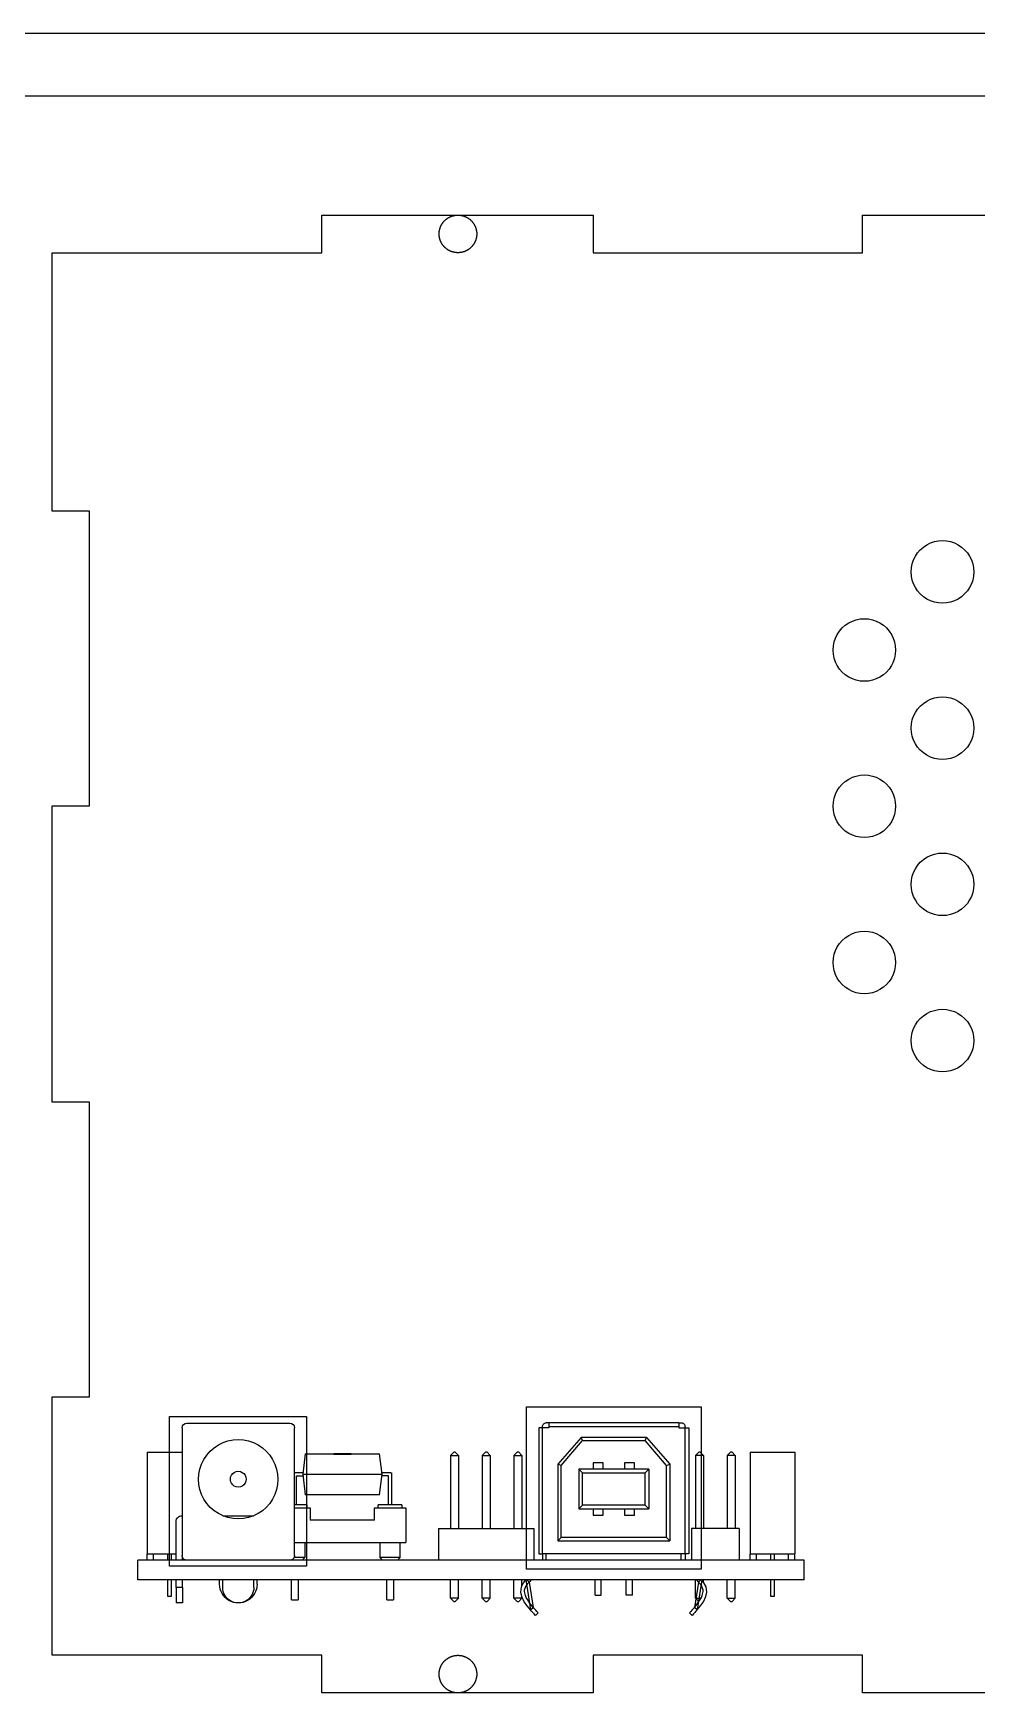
# Model space of a CAD drawing. Extents: x 0 to 808, y 79 to 394.
# Drawn here: x 269 to 329.2, y 287.9 to 394 of the extents above; entities that cross this region are included whole.
import ezdxf

# ---------------------------------------------------------------- set-up
doc = ezdxf.new("R2010")
doc.units = 0
for name, color, linetype in [('Components', 7, 'CONTINUOUS'), ('Design_Template', 7, 'CONTINUOUS'), ('Your_Design', 7, 'CONTINUOUS')]:
    doc.layers.add(name, color=color, linetype=linetype)

msp = doc.modelspace()

# ---------------------------------------------------------------- linework, layer by layer
at = {"layer": 'Components', "color": 7}
for points in [[(278.488972, 304.910611), (278.488972, 296.763524)], [(278.792967, 305.214607), (285.359276, 305.214607)], [(285.663272, 296.763524), (285.663272, 304.910611)], [(301.503236, 304.917164), (301.263867, 304.917164), (301.263867, 296.858483), (301.503236, 296.858483)], [(301.90218, 304.996946), (301.90218, 304.917164), (301.503236, 304.917164)], [(301.503236, 304.917164), (301.503236, 304.996946)], [(301.503236, 296.858483), (301.503236, 304.917164)], [(301.90218, 305.236314), (301.742602, 305.236314)], [(310.200226, 305.236314), (301.90218, 305.236314)], [(301.90218, 305.236314), (301.90218, 304.996946)], [(301.90218, 304.996946), (310.200226, 304.996946)], [(310.200226, 305.236314), (310.200226, 304.996946)], [(310.200226, 305.236314), (310.359804, 305.236314)], [(310.200226, 304.996946), (310.200226, 304.917164)], [(310.200226, 304.917164), (310.59917, 304.917164)], [(310.59917, 304.917164), (310.59917, 304.996946)], [(310.59917, 296.858483), (310.59917, 304.917164)], [(310.59917, 304.917164), (310.838539, 304.917164)], [(310.838539, 304.917164), (310.838539, 296.858483)], [(282.076122, 304.160755), (282.076122, 304.160755)], [(302.680121, 302.507536), (304.056481, 304.103311), (303.965108, 304.3028), (302.48065, 302.581688)], [(304.056481, 304.103311), (308.045925, 304.103311), (308.137297, 304.3028), (303.965108, 304.3028)], [(309.422285, 302.507536), (308.045925, 304.103311)], [(308.137297, 304.3028), (309.621756, 302.581688)], [(276.259669, 303.350099), (276.259669, 296.864856)], [(276.259669, 303.350099), (278.488972, 303.350099)], [(286.351944, 303.260747), (286.190198, 301.943432)], [(286.351944, 303.260747), (288.167977, 303.260747)], [(289.279016, 303.260747), (288.167977, 303.260747)], [(289.278548, 303.216251), (288.168445, 303.216251)], [(289.279016, 303.260747), (291.095049, 303.260747)], [(291.256795, 301.943432), (291.095049, 303.260747)], [(295.928804, 303.350099), (295.827472, 303.350099), (295.624809, 303.147436)], [(295.624809, 303.147436), (296.131468, 303.147436)], [(295.624809, 303.147436), (295.624809, 298.486167)], [(295.928804, 303.350099), (296.131468, 303.147436)], [(296.131468, 303.147436), (296.131468, 298.486167)], [(297.955443, 303.350099), (297.854111, 303.350099), (297.651447, 303.147436)], [(297.651447, 303.147436), (298.158107, 303.147436)], [(297.651447, 303.147436), (297.651447, 298.486167)], [(297.955443, 303.350099), (298.158107, 303.147436), (298.158107, 298.486167)], [(299.88075, 303.350099), (299.678086, 303.147436)], [(299.678086, 303.147436), (300.184745, 303.147436)], [(299.678086, 303.147436), (299.678086, 298.486167)], [(299.982081, 303.350099), (299.88075, 303.350099)], [(299.982081, 303.350099), (300.184745, 303.147436)], [(300.184745, 303.147436), (300.184745, 298.486167)], [(302.680121, 297.89574), (302.680121, 302.507536), (302.48065, 302.581688), (302.48065, 297.696273), (302.680121, 297.89574)], [(305.372999, 302.268167), (305.372999, 302.667122), (304.734686, 302.667122), (304.734686, 302.268167)], [(307.36772, 302.667122), (306.72941, 302.667122), (306.72941, 302.268167)], [(307.36772, 302.268167), (307.36772, 302.667122)], [(309.422285, 302.507536), (309.621756, 302.581688)], [(309.422285, 297.89574), (309.422285, 302.507536)], [(309.621756, 302.581688), (309.621756, 297.696273)], [(311.472514, 303.350099), (311.26985, 303.147436)], [(311.77651, 303.147436), (311.26985, 303.147436), (311.26985, 298.486167)], [(311.573846, 303.350099), (311.472514, 303.350099)], [(311.573846, 303.350099), (311.77651, 303.147436)], [(311.77651, 303.147436), (311.77651, 298.486167)], [(313.499153, 303.350099), (313.296489, 303.147436)], [(313.803148, 303.147436), (313.296489, 303.147436)], [(313.296489, 303.147436), (313.296489, 298.486167)], [(313.600484, 303.350099), (313.499153, 303.350099)], [(313.600484, 303.350099), (313.803148, 303.147436)], [(313.803148, 303.147436), (313.803148, 298.486167)], [(314.765802, 303.350099), (314.765802, 296.864856), (317.603096, 296.864856)], [(314.765802, 303.350099), (317.603096, 303.350099)], [(317.603096, 303.350099), (317.603096, 296.864856)], [(282.076122, 302.134116), (282.076122, 302.134116)], [(286.202639, 302.044764), (285.663272, 302.044764)], [(285.78487, 301.8421), (286.202639, 301.8421)], [(285.78487, 300.00216), (285.78487, 301.8421)], [(286.190198, 301.943432), (291.256795, 301.943432)], [(286.190198, 301.943432), (286.351944, 300.626117)], [(291.095049, 300.626117), (291.256795, 301.943432)], [(291.81412, 302.044764), (291.244353, 302.044764)], [(291.662122, 301.8421), (291.244353, 301.8421)], [(291.662122, 300.00216), (291.662122, 301.8421)], [(291.864786, 301.994098), (291.864786, 300.00216)], [(304.056481, 302.028799), (303.817112, 302.268167)], [(308.285292, 302.268167), (303.817112, 302.268167)], [(303.817112, 302.268167), (303.817112, 299.730883)], [(304.056481, 299.970252), (304.056481, 302.028799)], [(304.056481, 302.028799), (308.045925, 302.028799)], [(308.045925, 302.028799), (308.285292, 302.268167)], [(308.045925, 299.970252), (308.045925, 302.028799)], [(308.285292, 302.268167), (308.285292, 299.730883)], [(291.095049, 300.626117), (286.351944, 300.626117)], [(286.441533, 300.00216), (285.663272, 300.00216)], [(285.663272, 299.802694), (286.664943, 299.802694)], [(286.441533, 300.00216), (286.441533, 299.802694)], [(286.664943, 299.802694), (286.664943, 299.004806)], [(290.78205, 299.802694), (292.776773, 299.802694)], [(290.78205, 299.004806), (290.78205, 299.802694)], [(291.00546, 299.802694), (291.00546, 300.00216)], [(292.521449, 300.00216), (291.00546, 300.00216)], [(292.521449, 300.00216), (292.521449, 299.802694)], [(292.776773, 299.802694), (292.776773, 297.576589)], [(303.817112, 299.730883), (304.056481, 299.970252)], [(303.817112, 299.730883), (308.285292, 299.730883), (308.045925, 299.970252)], [(308.045925, 299.970252), (304.056481, 299.970252)], [(304.734686, 299.730883), (304.734686, 299.331928)], [(304.734686, 299.331928), (305.372999, 299.331928)], [(305.372999, 299.331928), (305.372999, 299.730883)], [(306.72941, 299.730883), (306.72941, 299.331928), (307.36772, 299.331928), (307.36772, 299.730883)], [(278.10391, 296.459528), (278.10391, 298.932027)], [(278.468705, 299.296822), (278.488972, 299.296822)], [(281.083276, 299.296822), (283.068968, 299.296822)], [(290.78205, 299.004806), (286.664943, 299.004806)], [(294.864819, 298.486167), (294.864819, 296.459528)], [(294.864819, 298.486167), (300.944735, 298.486167)], [(300.944735, 298.486167), (300.944735, 296.459528)], [(311.01652, 298.486167), (311.01652, 296.459528)], [(314.056478, 298.486167), (311.01652, 298.486167)], [(314.056478, 298.486167), (314.056478, 296.459528)], [(285.663272, 297.576589), (292.776773, 297.576589)], [(286.320043, 297.576589), (286.320043, 296.619115)], [(291.126948, 296.619115), (291.126948, 297.576589)], [(292.399958, 297.576589), (292.399958, 296.619115)], [(302.48065, 297.696273), (309.621756, 297.696273), (309.422285, 297.89574), (302.680121, 297.89574)], [(275.651678, 295.192879), (275.651678, 296.459528)], [(278.792967, 296.459528), (275.651678, 296.459528)], [(276.259669, 296.864856), (278.10391, 296.864856)], [(276.259669, 296.459528), (276.259669, 296.864856)], [(276.664997, 296.459528), (276.664997, 296.864856)], [(277.576984, 296.459528), (277.576984, 296.864856)], [(277.779648, 296.864856), (277.779648, 296.459528)], [(278.509238, 296.459528), (278.509238, 296.654401)], [(278.691636, 296.459528), (278.691636, 296.476867)], [(285.359276, 296.459528), (278.792967, 296.459528)], [(301.742602, 296.459528), (285.359276, 296.459528)], [(286.320043, 296.619115), (285.626777, 296.619115)], [(286.320043, 296.619115), (286.160465, 296.459528)], [(291.286525, 296.459528), (291.126948, 296.619115)], [(292.399958, 296.619115), (291.126948, 296.619115)], [(292.399958, 296.619115), (292.240381, 296.459528)], [(310.59917, 296.858483), (301.503236, 296.858483)], [(301.503236, 296.858483), (301.503236, 296.462726)], [(310.359804, 296.459528), (301.742602, 296.459528), (301.742602, 296.858483)], [(310.359804, 296.459528), (310.359804, 296.858483)], [(318.211087, 296.459528), (310.359804, 296.459528)], [(310.838539, 296.858483), (310.59917, 296.858483)], [(310.59917, 296.858483), (310.59917, 296.462726)], [(314.765802, 296.459528), (314.765802, 296.864856)], [(315.171129, 296.459528), (315.171129, 296.864856)], [(316.083117, 296.459528), (316.083117, 296.864856)], [(316.285781, 296.864856), (316.285781, 296.459528)], [(317.197768, 296.459528), (317.197768, 296.864856)], [(317.603096, 296.459528), (317.603096, 296.864856)], [(318.211087, 295.192879), (318.211087, 296.459528)], [(318.211087, 295.192879), (275.651678, 295.192879)], [(277.779648, 294.128894), (277.576984, 294.128894), (277.576984, 295.192879)], [(277.779648, 295.192879), (277.779648, 294.128894)], [(278.10391, 294.716619), (278.10391, 295.192879)], [(278.509238, 294.716619), (278.509238, 295.192879)], [(280.880405, 294.919283), (280.880405, 295.192879)], [(281.083067, 294.716619), (281.083067, 295.192879)], [(283.069175, 294.716619), (283.069175, 295.192879)], [(283.271839, 294.919283), (283.271839, 295.192879)], [(285.472097, 293.922244), (285.472097, 295.192879)], [(285.894978, 295.192879), (285.894978, 293.922244)], [(291.552013, 293.922244), (291.552013, 295.192879)], [(291.974896, 295.192879), (291.974896, 293.922244)], [(295.624809, 294.027562), (295.624809, 295.192879)], [(296.131468, 294.027562), (296.131468, 295.192879)], [(298.158107, 294.027562), (297.651447, 294.027562), (297.651447, 295.192879)], [(298.158107, 294.027562), (298.158107, 295.192879)], [(299.678086, 294.027562), (299.678086, 295.192879)], [(300.727394, 293.28597), (300.524081, 293.534774), (300.334908, 293.807019), (300.176931, 294.127633), (300.113423, 294.422036), (300.156854, 294.74605), (300.294567, 295.012036), (300.44048, 295.192879), (300.727394, 293.28597), (300.727394, 293.28597)], [(300.184745, 294.799937), (300.184745, 295.192879)], [(300.494639, 295.192879), (300.640113, 295.059842)], [(300.775047, 295.192879), (300.640113, 295.059842)], [(304.854368, 294.225452), (304.854368, 295.192879)], [(305.253314, 294.225452), (305.253314, 295.192879)], [(306.849092, 294.225452), (306.849092, 295.192879)], [(307.248035, 294.225452), (307.248035, 295.192879)], [(311.26985, 294.027562), (311.26985, 295.192879)], [(311.327357, 295.192879), (311.462291, 295.059842)], [(311.375012, 293.28597), (311.578325, 293.534774), (311.767498, 293.807019), (311.925474, 294.127633), (311.988983, 294.422036), (311.945552, 294.74605), (311.807839, 295.012036), (311.661926, 295.192879), (311.375012, 293.28597), (311.375012, 293.28597)], [(311.607767, 295.192879), (311.462291, 295.059842)], [(311.77651, 295.050879), (311.77651, 295.192879)], [(313.296489, 294.027562), (313.296489, 295.192879)], [(313.803148, 294.027562), (313.803148, 295.192879)], [(316.285781, 294.128894), (316.083117, 294.128894), (316.083117, 295.192879)], [(316.285781, 295.192879), (316.285781, 294.128894)], [(278.509238, 294.716619), (278.10391, 294.716619)], [(278.10391, 294.716619), (278.10391, 293.723566)], [(278.509238, 294.716619), (278.509238, 293.723566)], [(296.131468, 294.027562), (295.624809, 294.027562)], [(295.827472, 293.824898), (295.624809, 294.027562)], [(295.827472, 293.824898), (295.928804, 293.824898), (296.131468, 294.027562)], [(297.854111, 293.824898), (297.651447, 294.027562)], [(297.955443, 293.824898), (298.158107, 294.027562)], [(300.184745, 294.027562), (299.678086, 294.027562)], [(299.88075, 293.824898), (299.678086, 294.027562)], [(299.88075, 293.824898), (299.982081, 293.824898), (300.184745, 294.027562)], [(300.184745, 294.027562), (300.184745, 294.11178)], [(300.909061, 293.441841), (300.760554, 293.621063), (300.635035, 293.787428), (300.533739, 293.940754), (300.456533, 294.08111), (300.402183, 294.208608), (300.351709, 294.44863), (300.357091, 294.561041), (300.38327, 294.668363), (300.463264, 294.832858), (300.640122, 295.059842), (300.90907, 293.441841), (300.909061, 293.441841)], [(304.854368, 294.225452), (305.253314, 294.225452)], [(307.248035, 294.225452), (306.849092, 294.225452)], [(311.193345, 293.441841), (311.341852, 293.621063), (311.467371, 293.787428), (311.568667, 293.940754), (311.645873, 294.08111), (311.70022, 294.208608), (311.750697, 294.44863), (311.745315, 294.561041), (311.719136, 294.668363), (311.639142, 294.832858), (311.462282, 295.059842), (311.193336, 293.441841), (311.193345, 293.441841)], [(311.26985, 294.027562), (311.616421, 294.027562)], [(311.472514, 293.824898), (311.26985, 294.027562)], [(313.296489, 294.027562), (313.803148, 294.027562)], [(313.499153, 293.824898), (313.296489, 294.027562)], [(313.600484, 293.824898), (313.803148, 294.027562)], [(278.509238, 293.723566), (278.10391, 293.723566)], [(285.472097, 293.922244), (285.894978, 293.922244)], [(291.552013, 293.922244), (291.974896, 293.922244)], [(297.854111, 293.824898), (297.955443, 293.824898)], [(300.727394, 293.28597), (300.909061, 293.441841)], [(301.042574, 292.931759), (301.219984, 293.092449)], [(311.059832, 292.931759), (310.882422, 293.092449)], [(311.375012, 293.28597), (311.193345, 293.441841)], [(313.499153, 293.824898), (313.600484, 293.824898)]]:
    msp.add_lwpolyline(points, dxfattribs=at)
for points in [[(278.488972, 304.910611), (278.488972, 305.078503), (278.625075, 305.214607), (278.792967, 305.214607)], [(285.359276, 305.214607), (285.527169, 305.214607), (285.663272, 305.078503), (285.663272, 304.910611)], [(301.503234, 304.996946), (301.503233, 305.06043), (301.528452, 305.121315), (301.573342, 305.166206)], [(301.573342, 305.166206), (301.618233, 305.211096), (301.679117, 305.236315), (301.742602, 305.236314)], [(310.359804, 305.236314), (310.423288, 305.236314), (310.484172, 305.211095), (310.529062, 305.166205)], [(310.529062, 305.166205), (310.573952, 305.121314), (310.599171, 305.06043), (310.59917, 304.996946)], [(279.882221, 302.894106), (280.334751, 303.677911), (281.171062, 304.160755), (282.076122, 304.160755)], [(282.076122, 304.160755), (282.981182, 304.160755), (283.817492, 303.677911), (284.270023, 302.894106)], [(279.882221, 300.360808), (279.429691, 301.144613), (279.429691, 302.110301), (279.882221, 302.894106)], [(284.270023, 302.894106), (284.722553, 302.110301), (284.722553, 301.144613), (284.270023, 300.360808)], [(288.168443, 303.216251), (288.168284, 303.231077), (288.168134, 303.245909), (288.167992, 303.260747)], [(289.279016, 303.260747), (289.278875, 303.245909), (289.278725, 303.231077), (289.278566, 303.216251)], [(281.637342, 301.374127), (281.546836, 301.530888), (281.546836, 301.724025), (281.637342, 301.880786)], [(281.637342, 301.880786), (281.727848, 302.037547), (281.89511, 302.134116), (282.076122, 302.134116)], [(282.076122, 302.134116), (282.257134, 302.134116), (282.424396, 302.037547), (282.514902, 301.880786)], [(282.514902, 301.880786), (282.605408, 301.724025), (282.605408, 301.530888), (282.514902, 301.374127)], [(291.81412, 302.044764), (291.827558, 302.044764), (291.840445, 302.039426), (291.849946, 302.029924)], [(291.849946, 302.029924), (291.859448, 302.020423), (291.864786, 302.007536), (291.864786, 301.994098)], [(282.076122, 301.120797), (281.89511, 301.120797), (281.727848, 301.217366), (281.637342, 301.374127)], [(282.514902, 301.374127), (282.424396, 301.217366), (282.257134, 301.120797), (282.076122, 301.120797)], [(282.076122, 299.094158), (281.171062, 299.094158), (280.334751, 299.577002), (279.882221, 300.360808)], [(284.270023, 300.360808), (283.817492, 299.577002), (282.981182, 299.094158), (282.076122, 299.094158)], [(278.10391, 298.932027), (278.10391, 299.028777), (278.142344, 299.121564), (278.210756, 299.189976)], [(278.210756, 299.189976), (278.279169, 299.258389), (278.371956, 299.296822), (278.468705, 299.296822)], [(278.57801, 296.548567), (278.521, 296.605577), (278.488972, 296.682899), (278.488972, 296.763524)], [(278.792967, 296.459528), (278.712343, 296.459528), (278.63502, 296.491556), (278.57801, 296.548567)], [(285.574234, 296.548567), (285.517224, 296.491556), (285.439901, 296.459528), (285.359276, 296.459528)], [(285.663272, 296.763524), (285.663272, 296.682899), (285.631244, 296.605577), (285.574234, 296.548567)], [(281.478264, 293.883762), (281.108308, 294.097356), (280.880405, 294.492095), (280.880405, 294.919283)], [(281.579595, 293.85661), (281.272344, 294.034002), (281.083069, 294.361836), (281.083069, 294.716619)], [(283.069175, 294.716619), (283.069175, 294.361836), (282.8799, 294.034002), (282.572648, 293.85661)], [(283.271839, 294.919283), (283.271839, 294.492095), (283.043936, 294.097356), (282.67398, 293.883762)], [(282.67398, 293.883762), (282.304024, 293.670168), (281.84822, 293.670168), (281.478264, 293.883762)], [(282.572648, 293.85661), (282.265397, 293.679218), (281.886847, 293.679218), (281.579595, 293.85661)], [(301.042574, 292.931759), (300.936212, 293.048664), (300.831146, 293.166742), (300.727394, 293.28597)], [(301.219984, 293.092449), (301.115023, 293.207731), (301.011375, 293.324203), (300.909061, 293.441841)], [(311.193345, 293.441841), (311.091031, 293.324203), (310.987383, 293.207731), (310.882422, 293.092449)], [(311.375012, 293.28597), (311.271259, 293.166744), (311.166192, 293.048666), (311.059832, 292.931759)]]:
    msp.add_open_spline(points, degree=3, dxfattribs=at)
at = {"layer": 'Design_Template', "color": 7}
for points in [[(0, 393.999955), (640.000018, 393.999955), (640.000018, 78.799982), (0, 78.799982), (0, 393.999955)], [(4, 389.999967), (636.000006, 389.999967), (636.000006, 82.799977), (4, 82.799977), (4, 389.999967)]]:
    msp.add_lwpolyline(points, dxfattribs=at)
at = {"layer": 'Your_Design', "color": 5}
for points in [[(270.185018, 379.979681), (287.412148, 379.979681), (287.412148, 382.379681), (304.729303, 382.379681), (304.729303, 379.979681), (321.926458, 379.979681), (321.926458, 382.379681), (339.243585, 382.379681)], [(297.300735, 381.179681), (297.300735, 381.179681), (297.300537, 381.158738), (297.300537, 381.137802), (297.300537, 381.116878), (297.297715, 381.095974), (297.294893, 381.075095), (297.29207, 381.054248), (297.289248, 381.033437), (297.286426, 381.012671), (297.283322, 380.991958), (297.279935, 380.971303), (297.275984, 380.950709), (297.27175, 380.930186), (297.267235, 380.909739), (297.262437, 380.889373), (297.257075, 380.869096), (297.25143, 380.848914), (297.245504, 380.828834), (297.239295, 380.808858), (297.232522, 380.788995), (297.225466, 380.769254), (297.218128, 380.749637), (297.210508, 380.730149), (297.202606, 380.7108), (297.194139, 380.691592), (297.18539, 380.672534), (297.176359, 380.65363), (297.167046, 380.634885), (297.15745, 380.616309), (297.147573, 380.597903), (297.13713, 380.579674), (297.126406, 380.561629), (297.115399, 380.543773), (297.10411, 380.526111), (297.092539, 380.508647), (297.080686, 380.491386), (297.06855, 380.474335), (297.056133, 380.457497), (297.043433, 380.440883), (297.03045, 380.424491), (297.017186, 380.408331), (297.003639, 380.392405), (296.98981, 380.37672), (296.975699, 380.361279), (296.961306, 380.346087), (296.94663, 380.331149), (296.931673, 380.316468), (296.916433, 380.302052), (296.90091, 380.287901), (296.885106, 380.274022), (296.869302, 380.260421), (296.853215, 380.247101), (296.836846, 380.234062), (296.820195, 380.221311), (296.803262, 380.208854), (296.786328, 380.19669), (296.769113, 380.184828), (296.751615, 380.173268), (296.733835, 380.162016), (296.716055, 380.151072), (296.697993, 380.140443), (296.679648, 380.130131), (296.661304, 380.120137), (296.642677, 380.110468), (296.62405, 380.101124), (296.605142, 380.09211), (296.586233, 380.083423), (296.567042, 380.075072), (296.547568, 380.067057), (296.528095, 380.05938), (296.508339, 380.052045), (296.488584, 380.045055), (296.468828, 380.038411), (296.44879, 380.032115), (296.428753, 380.026166), (296.408433, 380.020569), (296.388113, 380.015326), (296.367793, 380.010437), (296.347473, 380.005905), (296.32687, 380.001731), (296.306268, 379.997915), (296.285666, 379.994458), (296.265064, 379.991362), (296.244179, 379.988624), (296.223295, 379.986254), (296.20241, 379.98425), (296.181526, 379.982613), (296.160642, 379.981315), (296.139757, 379.980412), (296.118873, 379.979876), (296.097988, 379.979693), (296.077104, 379.979876), (296.056219, 379.980412), (296.035335, 379.981315), (296.01445, 379.982613), (295.993566, 379.98425), (295.972682, 379.986254), (295.951797, 379.988624), (295.930913, 379.991362), (295.91031, 379.994458), (295.889708, 379.997915), (295.869106, 380.001731), (295.848504, 380.005905), (295.828184, 380.010437), (295.807864, 380.015326), (295.787544, 380.020569), (295.767224, 380.026166), (295.747186, 380.032115), (295.727148, 380.038411), (295.707393, 380.045055), (295.687637, 380.052045), (295.667882, 380.05938), (295.648408, 380.067057), (295.628935, 380.075072), (295.609744, 380.083423), (295.590553, 380.09211), (295.571644, 380.101124), (295.553017, 380.110468), (295.53439, 380.120137), (295.516046, 380.130131), (295.497702, 380.140443), (295.479639, 380.151072), (295.461859, 380.162016), (295.444079, 380.173268), (295.426582, 380.184828), (295.409366, 380.19669), (295.392433, 380.208854), (295.375499, 380.221311), (295.358848, 380.234062), (295.342479, 380.247101), (295.326393, 380.260421), (295.310588, 380.274022), (295.294784, 380.287901), (295.279262, 380.302052), (295.264022, 380.316468), (295.249064, 380.331149), (295.234388, 380.346087), (295.219995, 380.361279), (295.205884, 380.37672), (295.192055, 380.392405), (295.178508, 380.408331), (295.165244, 380.424491), (295.152262, 380.440883), (295.139562, 380.457497), (295.127144, 380.474335), (295.115008, 380.491386), (295.103155, 380.508647), (295.091584, 380.526111), (295.080295, 380.543773), (295.069288, 380.561629), (295.058564, 380.579674), (295.048122, 380.597903), (295.038244, 380.616309), (295.028648, 380.634885), (295.019335, 380.65363), (295.010304, 380.672534), (295.001555, 380.691592), (294.993088, 380.7108), (294.985186, 380.730149), (294.977566, 380.749637), (294.970228, 380.769254), (294.963173, 380.788995), (294.956399, 380.808858), (294.95019, 380.828834), (294.944264, 380.848914), (294.938619, 380.869096), (294.933257, 380.889373), (294.928459, 380.909739), (294.923944, 380.930186), (294.91971, 380.950709), (294.915759, 380.971303), (294.912373, 380.991958), (294.909268, 381.012671), (294.906446, 381.033437), (294.903624, 381.054248), (294.900802, 381.075095), (294.897979, 381.095974), (294.897979, 381.116878), (294.897979, 381.137802), (294.897979, 381.158738), (294.89781, 381.179681), (294.897979, 381.200625), (294.897979, 381.22156), (294.897979, 381.242484), (294.897979, 381.263388), (294.900802, 381.284267), (294.903624, 381.305115), (294.906446, 381.325926), (294.909268, 381.346692), (294.912373, 381.367404), (294.915759, 381.38806), (294.91971, 381.408654), (294.923944, 381.429177), (294.928459, 381.449624), (294.933257, 381.469989), (294.938619, 381.490267), (294.944264, 381.510449), (294.95019, 381.530529), (294.956399, 381.550504), (294.963173, 381.570367), (294.970228, 381.590109), (294.977566, 381.609726), (294.985186, 381.629213), (294.993088, 381.648562), (295.001555, 381.667771), (295.010304, 381.686829), (295.019335, 381.705732), (295.028648, 381.724477), (295.038244, 381.743053), (295.048122, 381.76146), (295.058564, 381.779689), (295.069288, 381.797734), (295.080295, 381.81559), (295.091584, 381.833252), (295.103155, 381.850715), (295.115008, 381.867976), (295.127144, 381.885028), (295.139562, 381.901865), (295.152262, 381.91848), (295.165244, 381.934871), (295.178508, 381.951031), (295.192055, 381.966957), (295.205884, 381.982643), (295.219995, 381.998083), (295.234388, 382.013275), (295.249064, 382.028213), (295.264022, 382.042895), (295.279262, 382.057311), (295.294784, 382.071461), (295.310588, 382.085341), (295.326393, 382.098941), (295.342479, 382.112262), (295.358848, 382.125301), (295.375499, 382.138052), (295.392433, 382.150509), (295.409366, 382.162673), (295.426582, 382.174534), (295.444079, 382.186094), (295.461859, 382.197346), (295.479639, 382.208291), (295.497702, 382.218919), (295.516046, 382.229232), (295.53439, 382.239225), (295.553017, 382.248894), (295.571644, 382.258239), (295.590553, 382.267256), (295.609744, 382.275942), (295.628935, 382.284293), (295.648408, 382.292309), (295.667882, 382.299985), (295.687637, 382.30732), (295.707393, 382.314313), (295.727148, 382.320957), (295.747186, 382.327253), (295.767224, 382.333203), (295.787544, 382.338799), (295.807864, 382.344043), (295.828184, 382.348934), (295.848504, 382.353466), (295.869106, 382.35764), (295.889708, 382.361456), (295.91031, 382.364913), (295.930913, 382.368009), (295.951797, 382.370747), (295.972682, 382.373117), (295.993566, 382.375121), (296.01445, 382.376758), (296.035335, 382.378056), (296.056219, 382.378959), (296.077104, 382.379495), (296.097988, 382.379678), (296.118873, 382.379495), (296.139757, 382.378959), (296.160642, 382.378056), (296.181526, 382.376758), (296.20241, 382.375121), (296.223295, 382.373117), (296.244179, 382.370747), (296.265064, 382.368009), (296.285666, 382.364913), (296.306268, 382.361456), (296.32687, 382.35764), (296.347473, 382.353466), (296.367793, 382.348934), (296.388113, 382.344043), (296.408433, 382.338799), (296.428753, 382.333203), (296.44879, 382.327253), (296.468828, 382.320957), (296.488584, 382.314313), (296.508339, 382.30732), (296.528095, 382.299985), (296.547568, 382.292309), (296.567042, 382.284293), (296.586233, 382.275942), (296.605142, 382.267256), (296.62405, 382.258239), (296.642677, 382.248894), (296.661304, 382.239225), (296.679648, 382.229232), (296.697993, 382.218919), (296.716055, 382.208291), (296.733835, 382.197346), (296.751615, 382.186094), (296.769113, 382.174534), (296.786328, 382.162673), (296.803262, 382.150509), (296.820195, 382.138052), (296.836846, 382.125301), (296.853215, 382.112262), (296.869302, 382.098941), (296.885106, 382.085341), (296.90091, 382.071461), (296.916433, 382.057311), (296.931673, 382.042895), (296.94663, 382.028213), (296.961306, 382.013275), (296.975699, 381.998083), (296.98981, 381.982643), (297.003639, 381.966957), (297.017186, 381.951031), (297.03045, 381.934871), (297.043433, 381.91848), (297.056133, 381.901865), (297.06855, 381.885028), (297.080686, 381.867976), (297.092539, 381.850715), (297.10411, 381.833252), (297.115399, 381.81559), (297.126406, 381.797734), (297.13713, 381.779689), (297.147573, 381.76146), (297.15745, 381.743053), (297.167046, 381.724477), (297.176359, 381.705732), (297.18539, 381.686829), (297.194139, 381.667771), (297.202606, 381.648562), (297.210508, 381.629213), (297.218128, 381.609726), (297.225466, 381.590109), (297.232522, 381.570367), (297.239295, 381.550504), (297.245504, 381.530529), (297.25143, 381.510449), (297.257075, 381.490267), (297.262437, 381.469989), (297.267235, 381.449624), (297.27175, 381.429177), (297.275984, 381.408654), (297.279935, 381.38806), (297.283322, 381.367404), (297.286426, 381.346692), (297.289248, 381.325926), (297.29207, 381.305115), (297.294893, 381.284267), (297.297715, 381.263388), (297.300537, 381.242484), (297.300537, 381.22156), (297.300537, 381.200625), (297.300735, 381.179681)], [(339.243585, 287.97968), (321.926458, 287.97968), (321.926458, 290.379681), (304.729303, 290.379681), (304.729303, 287.97968), (287.412148, 287.97968), (287.412148, 290.379681), (270.185018, 290.379681), (270.185018, 306.889681), (272.585019, 306.889681), (272.585019, 325.709681), (270.185018, 325.709681), (270.185018, 344.649682), (272.585019, 344.649682), (272.585019, 363.469682), (270.185018, 363.469682), (270.185018, 379.979681)], [(329.031249, 359.589085), (329.031249, 359.589085)], [(324.041383, 354.599221), (324.041383, 354.599221)], [(329.031249, 349.609357), (329.031249, 349.609357)], [(324.041383, 344.619493), (324.041383, 344.619493)], [(329.031249, 339.629629), (329.031249, 339.629629)], [(324.041383, 334.639762), (324.041383, 334.639762)], [(329.031249, 329.649899), (329.031249, 329.649899)], [(300.468002, 306.262047), (311.638093, 306.262047), (311.638093, 295.892336), (300.468002, 295.892336), (300.468002, 306.262047)], [(277.67473, 305.644383), (286.432802, 305.644383), (286.432802, 296.074668), (277.67473, 296.074668), (277.67473, 305.644383)], [(297.300735, 289.17968), (297.300735, 289.17968), (297.300537, 289.158739), (297.300537, 289.137798), (297.300537, 289.116857), (297.297715, 289.095945), (297.294893, 289.07506), (297.29207, 289.054232), (297.289248, 289.033404), (297.286426, 289.012633), (297.283322, 288.991918), (297.279935, 288.971259), (297.275984, 288.950657), (297.27175, 288.930139), (297.267235, 288.909678), (297.262437, 288.889302), (297.257075, 288.869038), (297.25143, 288.848859), (297.245504, 288.828793), (297.239295, 288.808812), (297.232522, 288.788943), (297.225466, 288.769216), (297.218128, 288.749602), (297.210508, 288.730128), (297.202606, 288.710768), (297.194139, 288.691549), (297.18539, 288.672499), (297.176359, 288.65359), (297.167046, 288.63485), (297.15745, 288.61628), (297.147573, 288.597879), (297.13713, 288.579647), (297.126406, 288.561613), (297.115399, 288.543749), (297.10411, 288.526082), (297.092539, 288.508612), (297.080686, 288.491368), (297.06855, 288.474322), (297.056133, 288.457473), (297.043433, 288.440851), (297.03045, 288.424453), (297.017186, 288.408282), (297.003639, 288.392365), (296.98981, 288.376673), (296.975699, 288.361236), (296.961306, 288.346052), (296.94663, 288.331094), (296.931673, 288.316419), (296.916433, 288.301997), (296.90091, 288.28783), (296.885106, 288.273944), (296.869302, 288.260341), (296.853215, 288.24702), (296.836846, 288.233982), (296.820195, 288.221225), (296.803262, 288.208751), (296.786328, 288.196587), (296.769113, 288.184734), (296.751615, 288.173163), (296.733835, 288.16193), (296.716055, 288.15098), (296.697993, 288.14034), (296.679648, 288.130011), (296.661304, 288.12002), (296.642677, 288.110368), (296.62405, 288.101027), (296.605142, 288.092024), (296.586233, 288.083331), (296.567042, 288.074978), (296.547568, 288.066963), (296.528095, 288.059286), (296.508339, 288.051948), (296.488584, 288.044949), (296.468828, 288.038317), (296.44879, 288.032023), (296.428753, 288.026097), (296.408433, 288.020509), (296.388113, 288.015259), (296.367793, 288.010349), (296.347473, 288.005805), (296.32687, 288.001628), (296.306268, 287.997818), (296.285666, 287.994375), (296.265064, 287.991271), (296.244179, 287.988448), (296.223295, 287.986191), (296.20241, 287.984215), (296.181526, 287.982522), (296.160642, 287.981111), (296.139757, 287.980264), (296.118873, 287.979699), (296.097988, 287.979516), (296.077104, 287.979699), (296.056219, 287.980264), (296.035335, 287.981111), (296.01445, 287.982522), (295.993566, 287.984215), (295.972682, 287.986191), (295.951797, 287.988448), (295.930913, 287.991271), (295.91031, 287.994375), (295.889708, 287.997818), (295.869106, 288.001628), (295.848504, 288.005805), (295.828184, 288.010349), (295.807864, 288.015259), (295.787544, 288.020509), (295.767224, 288.026097), (295.747186, 288.032023), (295.727148, 288.038317), (295.707393, 288.044949), (295.687637, 288.051948), (295.667882, 288.059286), (295.648408, 288.066963), (295.628935, 288.074978), (295.609744, 288.083331), (295.590553, 288.092024), (295.571644, 288.101027), (295.553017, 288.110368), (295.53439, 288.12002), (295.516046, 288.130011), (295.497702, 288.14034), (295.479639, 288.15098), (295.461859, 288.16193), (295.444079, 288.173163), (295.426582, 288.184734), (295.409366, 288.196587), (295.392433, 288.208751), (295.375499, 288.221225), (295.358848, 288.233982), (295.342479, 288.24702), (295.326393, 288.260341), (295.310588, 288.273944), (295.294784, 288.28783), (295.279262, 288.301997), (295.264022, 288.316419), (295.249064, 288.331094), (295.234388, 288.346052), (295.219995, 288.361236), (295.205884, 288.376673), (295.192055, 288.392365), (295.178508, 288.408282), (295.165244, 288.424453), (295.152262, 288.440851), (295.139562, 288.457473), (295.127144, 288.474322), (295.115008, 288.491368), (295.103155, 288.508612), (295.091584, 288.526082), (295.080295, 288.543749), (295.069288, 288.561613), (295.058564, 288.579647), (295.048122, 288.597879), (295.038244, 288.61628), (295.028648, 288.63485), (295.019335, 288.65359), (295.010304, 288.672499), (295.001555, 288.691549), (294.993088, 288.710768), (294.985186, 288.730128), (294.977566, 288.749602), (294.970228, 288.769216), (294.963173, 288.788943), (294.956399, 288.808812), (294.95019, 288.828793), (294.944264, 288.848859), (294.938619, 288.869038), (294.933257, 288.889302), (294.928459, 288.909678), (294.923944, 288.930139), (294.91971, 288.950657), (294.915759, 288.971259), (294.912373, 288.991918), (294.909268, 289.012633), (294.906446, 289.033404), (294.903624, 289.054232), (294.900802, 289.07506), (294.897979, 289.095945), (294.897979, 289.116857), (294.897979, 289.137798), (294.897979, 289.158739), (294.89781, 289.17968), (294.897979, 289.200621), (294.897979, 289.221562), (294.897979, 289.242503), (294.897979, 289.263415), (294.900802, 289.2843), (294.903624, 289.305128), (294.906446, 289.325956), (294.909268, 289.346727), (294.912373, 289.367443), (294.915759, 289.388101), (294.91971, 289.408703), (294.923944, 289.429221), (294.928459, 289.449682), (294.933257, 289.470059), (294.938619, 289.490322), (294.944264, 289.510501), (294.95019, 289.530595), (294.956399, 289.550577), (294.963173, 289.570445), (294.970228, 289.590172), (294.977566, 289.609787), (294.985186, 289.62926), (294.993088, 289.648621), (295.001555, 289.66784), (295.010304, 289.68689), (295.019335, 289.705799), (295.028648, 289.724538), (295.038244, 289.743109), (295.048122, 289.761509), (295.058564, 289.779741), (295.069288, 289.797775), (295.080295, 289.81564), (295.091584, 289.833307), (295.103155, 289.850776), (295.115008, 289.86802), (295.127144, 289.885066), (295.139562, 289.901915), (295.152262, 289.918538), (295.165244, 289.934935), (295.178508, 289.951106), (295.192055, 289.967024), (295.205884, 289.982715), (295.219995, 289.998153), (295.234388, 290.013336), (295.249064, 290.028294), (295.264022, 290.04297), (295.279262, 290.057391), (295.294784, 290.071559), (295.310588, 290.085444), (295.326393, 290.099047), (295.342479, 290.112368), (295.358848, 290.125407), (295.375499, 290.138163), (295.392433, 290.150637), (295.409366, 290.162801), (295.426582, 290.174655), (295.444079, 290.186226), (295.461859, 290.197458), (295.479639, 290.208408), (295.497702, 290.219048), (295.516046, 290.229377), (295.53439, 290.239368), (295.553017, 290.24902), (295.571644, 290.258362), (295.590553, 290.267365), (295.609744, 290.276057), (295.628935, 290.284411), (295.648408, 290.292426), (295.667882, 290.300102), (295.687637, 290.30744), (295.707393, 290.314439), (295.727148, 290.321071), (295.747186, 290.327365), (295.767224, 290.333292), (295.787544, 290.33888), (295.807864, 290.344129), (295.828184, 290.349011), (295.848504, 290.353555), (295.869106, 290.357732), (295.889708, 290.361542), (295.91031, 290.364985), (295.930913, 290.36809), (295.951797, 290.370912), (295.972682, 290.37317), (295.993566, 290.375145), (296.01445, 290.376839), (296.035335, 290.37825), (296.056219, 290.379096), (296.077104, 290.379661), (296.097988, 290.379844), (296.118873, 290.379661), (296.139757, 290.379096), (296.160642, 290.37825), (296.181526, 290.376839), (296.20241, 290.375145), (296.223295, 290.37317), (296.244179, 290.370912), (296.265064, 290.36809), (296.285666, 290.364985), (296.306268, 290.361542), (296.32687, 290.357732), (296.347473, 290.353555), (296.367793, 290.349011), (296.388113, 290.344129), (296.408433, 290.33888), (296.428753, 290.333292), (296.44879, 290.327365), (296.468828, 290.321071), (296.488584, 290.314439), (296.508339, 290.30744), (296.528095, 290.300102), (296.547568, 290.292426), (296.567042, 290.284411), (296.586233, 290.276057), (296.605142, 290.267365), (296.62405, 290.258362), (296.642677, 290.24902), (296.661304, 290.239368), (296.679648, 290.229377), (296.697993, 290.219048), (296.716055, 290.208408), (296.733835, 290.197458), (296.751615, 290.186226), (296.769113, 290.174655), (296.786328, 290.162801), (296.803262, 290.150637), (296.820195, 290.138163), (296.836846, 290.125407), (296.853215, 290.112368), (296.869302, 290.099047), (296.885106, 290.085444), (296.90091, 290.071559), (296.916433, 290.057391), (296.931673, 290.04297), (296.94663, 290.028294), (296.961306, 290.013336), (296.975699, 289.998153), (296.98981, 289.982715), (297.003639, 289.967024), (297.017186, 289.951106), (297.03045, 289.934935), (297.043433, 289.918538), (297.056133, 289.901915), (297.06855, 289.885066), (297.080686, 289.86802), (297.092539, 289.850776), (297.10411, 289.833307), (297.115399, 289.81564), (297.126406, 289.797775), (297.13713, 289.779741), (297.147573, 289.761509), (297.15745, 289.743109), (297.167046, 289.724538), (297.176359, 289.705799), (297.18539, 289.68689), (297.194139, 289.66784), (297.202606, 289.648621), (297.210508, 289.62926), (297.218128, 289.609787), (297.225466, 289.590172), (297.232522, 289.570445), (297.239295, 289.550577), (297.245504, 289.530595), (297.25143, 289.510501), (297.257075, 289.490322), (297.262437, 289.470059), (297.267235, 289.449682), (297.27175, 289.429221), (297.275984, 289.408703), (297.279935, 289.388101), (297.283322, 289.367443), (297.286426, 289.346727), (297.289248, 289.325956), (297.29207, 289.305128), (297.294893, 289.2843), (297.297715, 289.263415), (297.300537, 289.242503), (297.300537, 289.221562), (297.300537, 289.200621), (297.300735, 289.17968)]]:
    msp.add_lwpolyline(points, dxfattribs=at)
for points in [[(325.039362, 359.589085), (325.038365, 360.302831), (325.418572, 360.962786), (326.036528, 361.319947)], [(326.036528, 361.319947), (326.654485, 361.677108), (327.416126, 361.677108), (328.034083, 361.319947)], [(328.034083, 361.319947), (328.652039, 360.962786), (329.032246, 360.302831), (329.031249, 359.589085)], [(326.036528, 357.858222), (325.418572, 358.215383), (325.038365, 358.875339), (325.039362, 359.589085)], [(329.031249, 359.589085), (329.032246, 358.875339), (328.652039, 358.215383), (328.034083, 357.858222)], [(328.034083, 357.858222), (327.416126, 357.501061), (326.654485, 357.501061), (326.036528, 357.858222)], [(321.046661, 356.330083), (321.664618, 356.687244), (322.42626, 356.687244), (323.044216, 356.330083)], [(320.049495, 354.599221), (320.048498, 355.312967), (320.428705, 355.972922), (321.046661, 356.330083)], [(323.044216, 356.330083), (323.662173, 355.972922), (324.042379, 355.312967), (324.041383, 354.599221)], [(321.046661, 352.868359), (320.428705, 353.22552), (320.048498, 353.885475), (320.049495, 354.599221)], [(324.041383, 354.599221), (324.042379, 353.885475), (323.662173, 353.22552), (323.044216, 352.868359)], [(323.044216, 352.868359), (322.42626, 352.511198), (321.664618, 352.511198), (321.046661, 352.868359)], [(325.039362, 349.609357), (325.038365, 350.323103), (325.418572, 350.983058), (326.036528, 351.340219)], [(326.036528, 351.340219), (326.654485, 351.69738), (327.416126, 351.69738), (328.034083, 351.340219)], [(328.034083, 351.340219), (328.652039, 350.983058), (329.032246, 350.323103), (329.031249, 349.609357)], [(326.036528, 347.878495), (325.418572, 348.235656), (325.038365, 348.895611), (325.039362, 349.609357)], [(329.031249, 349.609357), (329.032246, 348.895611), (328.652039, 348.235656), (328.034083, 347.878495)], [(328.034083, 347.878495), (327.416126, 347.521334), (326.654485, 347.521334), (326.036528, 347.878495)], [(320.049495, 344.619493), (320.048498, 345.333239), (320.428705, 345.993194), (321.046661, 346.350355)], [(321.046661, 346.350355), (321.664618, 346.707516), (322.42626, 346.707516), (323.044216, 346.350355)], [(323.044216, 346.350355), (323.662173, 345.993194), (324.042379, 345.333239), (324.041383, 344.619493)], [(321.046661, 342.888631), (320.428705, 343.245792), (320.048498, 343.905747), (320.049495, 344.619493)], [(324.041383, 344.619493), (324.042379, 343.905747), (323.662173, 343.245792), (323.044216, 342.888631)], [(323.044216, 342.888631), (322.42626, 342.53147), (321.664618, 342.53147), (321.046661, 342.888631)], [(325.039362, 339.629629), (325.038365, 340.343375), (325.418572, 341.00333), (326.036528, 341.360491)], [(326.036528, 341.360491), (326.654485, 341.717652), (327.416126, 341.717652), (328.034083, 341.360491)], [(328.034083, 341.360491), (328.652039, 341.00333), (329.032246, 340.343375), (329.031249, 339.629629)], [(326.036528, 337.898767), (325.418572, 338.255928), (325.038365, 338.915883), (325.039362, 339.629629)], [(329.031249, 339.629629), (329.032246, 338.915883), (328.652039, 338.255928), (328.034083, 337.898767)], [(328.034083, 337.898767), (327.416126, 337.541606), (326.654485, 337.541606), (326.036528, 337.898767)], [(321.046661, 336.370625), (321.664618, 336.727786), (322.42626, 336.727786), (323.044216, 336.370625)], [(320.049495, 334.639762), (320.048498, 335.353508), (320.428705, 336.013464), (321.046661, 336.370625)], [(323.044216, 336.370625), (323.662173, 336.013464), (324.042379, 335.353508), (324.041383, 334.639762)], [(321.046661, 332.9089), (320.428705, 333.266061), (320.048498, 333.926017), (320.049495, 334.639762)], [(324.041383, 334.639762), (324.042379, 333.926017), (323.662173, 333.266061), (323.044216, 332.9089)], [(323.044216, 332.9089), (322.42626, 332.551739), (321.664618, 332.551739), (321.046661, 332.9089)], [(325.039362, 329.649899), (325.038365, 330.363645), (325.418572, 331.0236), (326.036528, 331.380761)], [(326.036528, 331.380761), (326.654485, 331.737922), (327.416126, 331.737922), (328.034083, 331.380761)], [(328.034083, 331.380761), (328.652039, 331.0236), (329.032246, 330.363645), (329.031249, 329.649899)], [(326.036528, 327.919036), (325.418572, 328.276197), (325.038365, 328.936153), (325.039362, 329.649899)], [(329.031249, 329.649899), (329.032246, 328.936153), (328.652039, 328.276197), (328.034083, 327.919036)], [(328.034083, 327.919036), (327.416126, 327.561875), (326.654485, 327.561875), (326.036528, 327.919036)]]:
    msp.add_open_spline(points, degree=3, dxfattribs=at)

doc.saveas('drawing.dxf')
